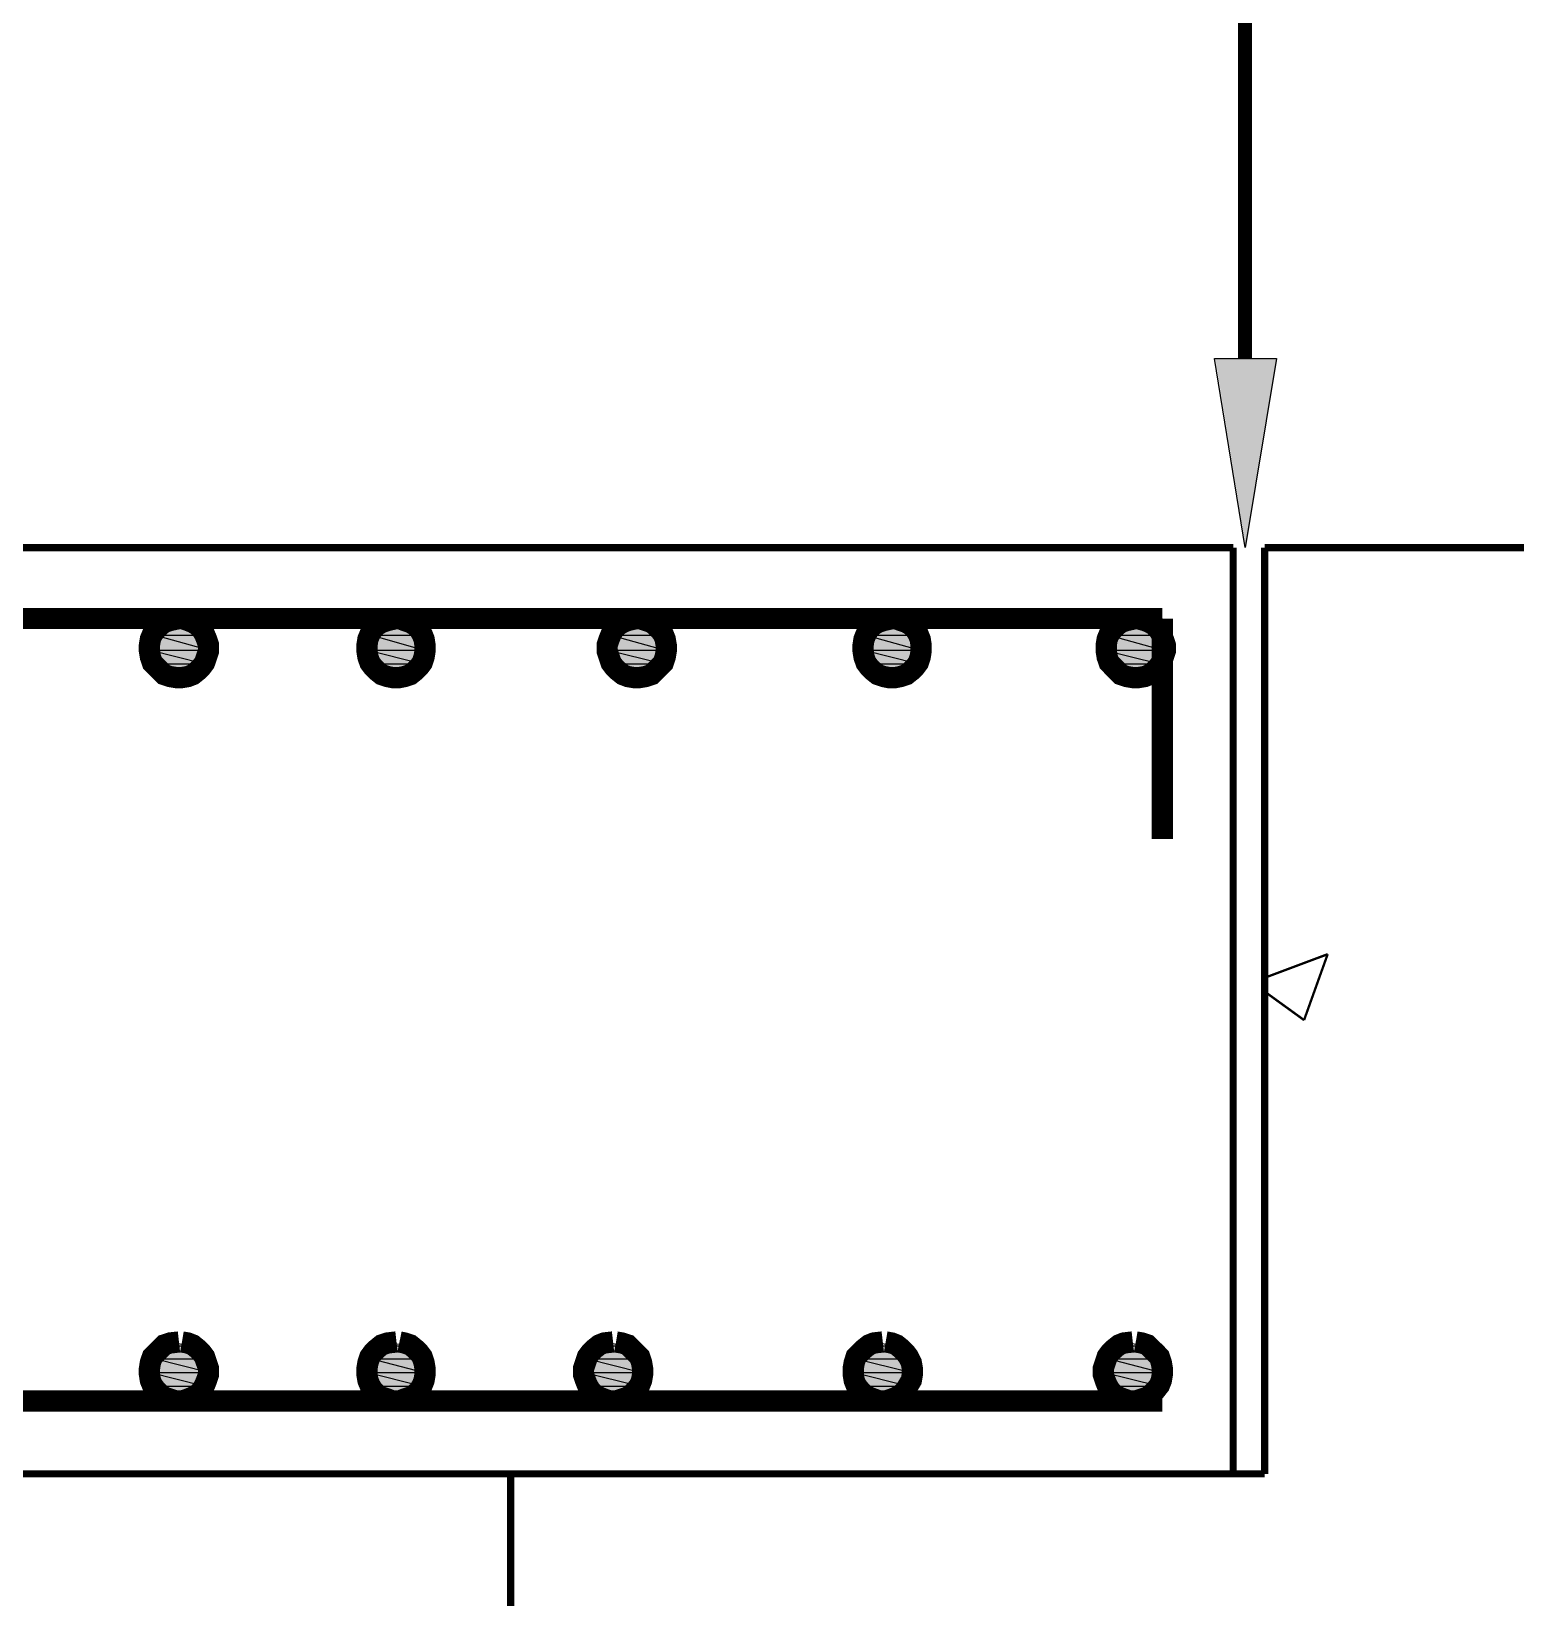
# Model space of a CAD drawing. Header units: millimetres. Extents: x 72 to 769, y 17 to 576.
# Drawn here: x 677.6 to 704.2, y 497.23 to 525.3 of the extents above; entities that cross this region are included whole.
import ezdxf

# ---------------------------------------------------------------- set-up
doc = ezdxf.new("R2010")
doc.units = ezdxf.units.MM
doc.layers.add('H', color=7, linetype='Continuous')
doc.layers.add('P', color=7, linetype='Continuous')

msp = doc.modelspace()

# ---------------------------------------------------------------- hatches: boundary and pattern name
at = {"layer": 'H', "linetype": 'Continuous'}
for points in [[(699.364, 516.026), (698.818, 519.412), (699.911, 519.412), (699.364, 516.026)], [(679.803, 514.456), (679.979, 514.668), (680.473, 514.668), (680.685, 514.456), (679.803, 514.456)], [(679.979, 514.668), (680.226, 514.756), (680.473, 514.668), (679.979, 514.668)], [(683.701, 514.456), (683.86, 514.668), (684.371, 514.668), (684.583, 514.456), (683.701, 514.456)], [(683.86, 514.668), (684.124, 514.756), (684.371, 514.668), (683.86, 514.668)], [(687.97, 514.456), (688.181, 514.668), (688.693, 514.668), (688.904, 514.456), (687.97, 514.456)], [(688.181, 514.668), (688.446, 514.756), (688.693, 514.668), (688.181, 514.668)], [(692.538, 514.456), (692.75, 514.668), (693.261, 514.668), (693.473, 514.456), (692.538, 514.456)], [(692.75, 514.668), (693.014, 514.756), (693.261, 514.668), (692.75, 514.668)], [(696.913, 514.456), (697.071, 514.668), (697.618, 514.668), (697.794, 514.456), (696.913, 514.456)], [(697.071, 514.668), (697.371, 514.756), (697.618, 514.668), (697.071, 514.668)], [(679.715, 514.209), (679.803, 514.456), (680.685, 514.456), (680.773, 514.209), (679.715, 514.209)], [(683.613, 514.209), (683.701, 514.456), (684.583, 514.456), (684.636, 514.209), (683.613, 514.209)], [(687.934, 514.209), (687.97, 514.456), (688.904, 514.456), (688.94, 514.209), (687.934, 514.209)], [(692.503, 514.209), (692.538, 514.456), (693.473, 514.456), (693.526, 514.209), (692.503, 514.209)], [(696.824, 514.209), (696.913, 514.456), (697.794, 514.456), (697.883, 514.209), (696.824, 514.209)], [(679.803, 513.962), (679.715, 514.209), (680.773, 514.209), (680.685, 513.962), (679.803, 513.962)], [(680.226, 513.697), (679.979, 513.786), (679.803, 513.962), (680.473, 513.786), (680.226, 513.697)], [(680.473, 513.786), (679.803, 513.962), (680.685, 513.962), (680.473, 513.786)], [(683.701, 513.962), (683.613, 514.209), (684.636, 514.209), (684.583, 513.962), (683.701, 513.962)], [(684.124, 513.697), (683.86, 513.786), (683.701, 513.962), (684.371, 513.786), (684.124, 513.697)], [(684.371, 513.786), (683.701, 513.962), (684.583, 513.962), (684.371, 513.786)], [(687.97, 513.962), (687.934, 514.209), (688.94, 514.209), (688.904, 513.962), (687.97, 513.962)], [(688.446, 513.697), (688.181, 513.786), (687.97, 513.962), (688.693, 513.786), (688.446, 513.697)], [(688.693, 513.786), (687.97, 513.962), (688.904, 513.962), (688.693, 513.786)], [(692.538, 513.962), (692.503, 514.209), (693.526, 514.209), (693.473, 513.962), (692.538, 513.962)], [(693.014, 513.697), (692.75, 513.786), (692.538, 513.962), (693.261, 513.786), (693.014, 513.697)], [(693.261, 513.786), (692.538, 513.962), (693.473, 513.962), (693.261, 513.786)], [(696.913, 513.962), (696.824, 514.209), (697.883, 514.209), (697.794, 513.962), (696.913, 513.962)], [(697.371, 513.697), (697.071, 513.786), (696.913, 513.962), (697.618, 513.786), (697.371, 513.697)], [(697.618, 513.786), (696.913, 513.962), (697.794, 513.962), (697.618, 513.786)], [(679.803, 501.509), (679.979, 501.721), (680.473, 501.721), (680.685, 501.509), (679.803, 501.509)], [(679.979, 501.721), (680.226, 501.756), (680.473, 501.721), (679.979, 501.721)], [(683.701, 501.509), (683.86, 501.721), (684.371, 501.721), (684.583, 501.509), (683.701, 501.509)], [(683.86, 501.721), (684.124, 501.756), (684.371, 501.721), (683.86, 501.721)], [(687.546, 501.509), (687.758, 501.721), (688.269, 501.721), (688.481, 501.509), (687.546, 501.509)], [(687.758, 501.721), (688.023, 501.756), (688.269, 501.721), (687.758, 501.721)], [(692.379, 501.509), (692.591, 501.721), (693.103, 501.721), (693.314, 501.509), (692.379, 501.509)], [(692.591, 501.721), (692.838, 501.756), (693.103, 501.721), (692.591, 501.721)], [(696.913, 501.509), (697.071, 501.721), (697.583, 501.721), (697.794, 501.509), (696.913, 501.509)], [(697.071, 501.721), (697.336, 501.756), (697.583, 501.721), (697.071, 501.721)], [(679.715, 501.262), (679.803, 501.509), (680.685, 501.509), (680.773, 501.262), (679.715, 501.262)], [(683.613, 501.262), (683.701, 501.509), (684.583, 501.509), (684.636, 501.262), (683.613, 501.262)], [(687.511, 501.262), (687.546, 501.509), (688.481, 501.509), (688.516, 501.262), (687.511, 501.262)], [(692.326, 501.262), (692.379, 501.509), (693.314, 501.509), (693.349, 501.262), (692.326, 501.262)], [(696.824, 501.262), (696.913, 501.509), (697.794, 501.509), (697.83, 501.262), (696.824, 501.262)], [(679.803, 500.997), (679.715, 501.262), (680.773, 501.262), (680.685, 500.997), (679.803, 500.997)], [(683.701, 500.997), (683.613, 501.262), (684.636, 501.262), (684.583, 500.997), (683.701, 500.997)], [(687.546, 500.997), (687.511, 501.262), (688.516, 501.262), (688.481, 500.997), (687.546, 500.997)], [(692.379, 500.997), (692.326, 501.262), (693.349, 501.262), (693.314, 500.997), (692.379, 500.997)], [(696.913, 500.997), (696.824, 501.262), (697.83, 501.262), (697.794, 500.997), (696.913, 500.997)], [(680.226, 500.75), (679.979, 500.786), (679.803, 500.997), (680.473, 500.786), (680.226, 500.75)], [(680.473, 500.786), (679.803, 500.997), (680.685, 500.997), (680.473, 500.786)], [(684.124, 500.75), (683.86, 500.786), (683.701, 500.997), (684.371, 500.786), (684.124, 500.75)], [(684.371, 500.786), (683.701, 500.997), (684.583, 500.997), (684.371, 500.786)], [(688.023, 500.75), (687.758, 500.786), (687.546, 500.997), (688.269, 500.786), (688.023, 500.75)], [(688.269, 500.786), (687.546, 500.997), (688.481, 500.997), (688.269, 500.786)], [(692.838, 500.75), (692.591, 500.786), (692.379, 500.997), (693.103, 500.786), (692.838, 500.75)], [(693.103, 500.786), (692.379, 500.997), (693.314, 500.997), (693.103, 500.786)], [(697.336, 500.75), (697.071, 500.786), (696.913, 500.997), (697.583, 500.786), (697.336, 500.75)], [(697.583, 500.786), (696.913, 500.997), (697.794, 500.997), (697.583, 500.786)]]:
    msp.add_hatch(color=256, dxfattribs=at).paths.add_polyline_path(points)

# ---------------------------------------------------------------- linework, layer by layer
at = {"layer": 'P'}
for points, const_width in [([(699.347, 519.43), (699.347, 533.612), (694.567, 533.612)], 0.254), ([(476.127, 516.043), (699.135, 516.043)], 0.127), ([(699.135, 516.043), (699.135, 499.445)], 0.127), ([(699.699, 516.043), (733.813, 516.043)], 0.127), ([(699.699, 516.043), (699.699, 499.445)], 0.127), ([(477.432, 514.773), (697.865, 514.773)], 0.381), ([(680.244, 514.773), (680.085, 514.738), (679.979, 514.703), (679.909, 514.65), (679.838, 514.579), (679.768, 514.491), (679.732, 514.403), (679.715, 514.297), (679.715, 514.191), (679.732, 514.085), (679.768, 513.98), (679.838, 513.909), (679.909, 513.838), (679.979, 513.768), (680.085, 513.733), (680.191, 513.715), (680.297, 513.715), (680.403, 513.733), (680.491, 513.768), (680.579, 513.838), (680.649, 513.909), (680.702, 513.98), (680.738, 514.085), (680.773, 514.191), (680.773, 514.297), (680.738, 514.403), (680.702, 514.491), (680.649, 514.579), (680.579, 514.65), (680.491, 514.703), (680.403, 514.738), (680.297, 514.773)], 0.381), ([(684.142, 514.773), (683.983, 514.738), (683.877, 514.703), (683.789, 514.65), (683.719, 514.579), (683.666, 514.491), (683.63, 514.403), (683.613, 514.297), (683.613, 514.191), (683.63, 514.085), (683.666, 513.98), (683.719, 513.909), (683.789, 513.838), (683.877, 513.768), (683.983, 513.733), (684.071, 513.715), (684.195, 513.715), (684.283, 513.733), (684.389, 513.768), (684.477, 513.838), (684.548, 513.909), (684.601, 513.98), (684.636, 514.085), (684.653, 514.191), (684.653, 514.297), (684.636, 514.403), (684.601, 514.491), (684.548, 514.579), (684.477, 514.65), (684.389, 514.703), (684.283, 514.738), (684.195, 514.773)], 0.381), ([(688.446, 514.773), (688.287, 514.738), (688.199, 514.703), (688.111, 514.65), (688.04, 514.579), (687.987, 514.491), (687.952, 514.403), (687.917, 514.297), (687.917, 514.191), (687.952, 514.085), (687.987, 513.98), (688.04, 513.909), (688.111, 513.838), (688.199, 513.768), (688.287, 513.733), (688.393, 513.715), (688.499, 513.715), (688.605, 513.733), (688.71, 513.768), (688.781, 513.838), (688.852, 513.909), (688.922, 513.98), (688.957, 514.085), (688.975, 514.191), (688.975, 514.297), (688.957, 514.403), (688.922, 514.491), (688.852, 514.579), (688.781, 514.65), (688.71, 514.703), (688.605, 514.738), (688.499, 514.773)], 0.381), ([(693.032, 514.773), (692.873, 514.738), (692.767, 514.703), (692.679, 514.65), (692.609, 514.579), (692.556, 514.491), (692.52, 514.403), (692.503, 514.297), (692.503, 514.191), (692.52, 514.085), (692.556, 513.98), (692.609, 513.909), (692.679, 513.838), (692.767, 513.768), (692.873, 513.733), (692.961, 513.715), (693.085, 513.715), (693.173, 513.733), (693.279, 513.768), (693.367, 513.838), (693.438, 513.909), (693.491, 513.98), (693.526, 514.085), (693.543, 514.191), (693.543, 514.297), (693.526, 514.403), (693.491, 514.491), (693.438, 514.579), (693.367, 514.65), (693.279, 514.703), (693.173, 514.738), (693.085, 514.773)], 0.381), ([(697.389, 514.773), (697.23, 514.738), (697.124, 514.703), (697.054, 514.65), (696.983, 514.579), (696.913, 514.491), (696.877, 514.403), (696.86, 514.297), (696.86, 514.191), (696.877, 514.085), (696.913, 513.98), (696.983, 513.909), (697.054, 513.838), (697.124, 513.768), (697.23, 513.733), (697.336, 513.715), (697.442, 513.715), (697.548, 513.733), (697.636, 513.768), (697.724, 513.838), (697.794, 513.909), (697.847, 513.98), (697.883, 514.085), (697.918, 514.191), (697.918, 514.297), (697.883, 514.403), (697.847, 514.491), (697.794, 514.579), (697.724, 514.65), (697.636, 514.703), (697.548, 514.738), (697.442, 514.773)], 0.381), ([(697.865, 514.773), (697.865, 510.822)], 0.381), ([(699.699, 508.335), (700.828, 508.758)], 0.042), ([(700.405, 507.577), (700.828, 508.758)], 0.042), ([(699.699, 508.088), (700.405, 507.577)], 0.042), ([(680.244, 501.809), (680.085, 501.791), (679.979, 501.756), (679.909, 501.685), (679.838, 501.615), (679.768, 501.544), (679.732, 501.438), (679.715, 501.333), (679.715, 501.227), (679.732, 501.121), (679.768, 501.033), (679.838, 500.944), (679.909, 500.874), (679.979, 500.821), (680.085, 500.786), (680.191, 500.75), (680.297, 500.75), (680.403, 500.786), (680.491, 500.821), (680.579, 500.874), (680.649, 500.944), (680.702, 501.033), (680.738, 501.121), (680.773, 501.227), (680.773, 501.333), (680.738, 501.438), (680.702, 501.544), (680.649, 501.615), (680.579, 501.685), (680.491, 501.756), (680.403, 501.791), (680.297, 501.809)], 0.381), ([(684.142, 501.809), (683.983, 501.791), (683.877, 501.756), (683.789, 501.685), (683.719, 501.615), (683.666, 501.544), (683.63, 501.438), (683.613, 501.333), (683.613, 501.227), (683.63, 501.121), (683.666, 501.033), (683.719, 500.944), (683.789, 500.874), (683.877, 500.821), (683.983, 500.786), (684.071, 500.75), (684.195, 500.75), (684.283, 500.786), (684.389, 500.821), (684.477, 500.874), (684.548, 500.944), (684.601, 501.033), (684.636, 501.121), (684.653, 501.227), (684.653, 501.333), (684.636, 501.438), (684.601, 501.544), (684.548, 501.615), (684.477, 501.685), (684.389, 501.756), (684.283, 501.791), (684.195, 501.809)], 0.381), ([(688.023, 501.809), (687.864, 501.791), (687.776, 501.756), (687.687, 501.685), (687.617, 501.615), (687.564, 501.544), (687.529, 501.438), (687.493, 501.333), (687.493, 501.227), (687.529, 501.121), (687.564, 501.033), (687.617, 500.944), (687.687, 500.874), (687.776, 500.821), (687.864, 500.786), (687.97, 500.75), (688.075, 500.75), (688.181, 500.786), (688.287, 500.821), (688.358, 500.874), (688.428, 500.944), (688.499, 501.033), (688.534, 501.121), (688.552, 501.227), (688.552, 501.333), (688.534, 501.438), (688.499, 501.544), (688.428, 501.615), (688.358, 501.685), (688.287, 501.756), (688.181, 501.791), (688.075, 501.809)], 0.381), ([(692.856, 501.809), (692.697, 501.791), (692.609, 501.756), (692.52, 501.685), (692.45, 501.615), (692.379, 501.544), (692.344, 501.438), (692.326, 501.333), (692.326, 501.227), (692.344, 501.121), (692.379, 501.033), (692.45, 500.944), (692.52, 500.874), (692.609, 500.821), (692.697, 500.786), (692.803, 500.75), (692.908, 500.75), (693.014, 500.786), (693.103, 500.821), (693.191, 500.874), (693.261, 500.944), (693.314, 501.033), (693.367, 501.121), (693.385, 501.227), (693.385, 501.333), (693.367, 501.438), (693.314, 501.544), (693.261, 501.615), (693.191, 501.685), (693.103, 501.756), (693.014, 501.791), (692.908, 501.809)], 0.381), ([(697.336, 501.809), (697.177, 501.791), (697.089, 501.756), (697.001, 501.685), (696.93, 501.615), (696.877, 501.544), (696.842, 501.438), (696.807, 501.333), (696.807, 501.227), (696.842, 501.121), (696.877, 501.033), (696.93, 500.944), (697.001, 500.874), (697.089, 500.821), (697.177, 500.786), (697.283, 500.75), (697.389, 500.75), (697.495, 500.786), (697.6, 500.821), (697.671, 500.874), (697.742, 500.944), (697.812, 501.033), (697.847, 501.121), (697.865, 501.227), (697.865, 501.333), (697.847, 501.438), (697.812, 501.544), (697.742, 501.615), (697.671, 501.685), (697.6, 501.756), (697.495, 501.791), (697.389, 501.809)], 0.381), ([(477.432, 500.75), (697.865, 500.75)], 0.381), ([(475.615, 499.445), (699.1, 499.445)], 0.127), ([(686.188, 491.649), (686.188, 499.445), (699.699, 499.445)], 0.127)]:
    msp.add_lwpolyline(points, dxfattribs=dict(at, const_width=const_width))
for points in [[(699.347, 516.043), (698.8, 519.43)], [(698.8, 519.43), (699.911, 519.43)], [(699.911, 519.43), (699.347, 516.043)], [(679.962, 514.685), (679.803, 514.473)], [(680.226, 514.773), (679.962, 514.685)], [(679.962, 514.685), (680.473, 514.685)], [(680.685, 514.473), (679.962, 514.685)], [(680.685, 514.473), (679.962, 514.685)], [(679.962, 514.685), (680.473, 514.685)], [(680.473, 514.685), (680.226, 514.773)], [(680.473, 514.685), (680.685, 514.473)], [(683.86, 514.685), (683.683, 514.473)], [(684.107, 514.773), (683.86, 514.685)], [(683.86, 514.685), (684.371, 514.685)], [(684.583, 514.473), (683.86, 514.685)], [(684.583, 514.473), (683.86, 514.685)], [(683.86, 514.685), (684.371, 514.685)], [(684.371, 514.685), (684.107, 514.773)], [(684.371, 514.685), (684.583, 514.473)], [(688.181, 514.685), (687.97, 514.473)], [(688.428, 514.773), (688.181, 514.685)], [(688.181, 514.685), (688.693, 514.685)], [(688.904, 514.473), (688.181, 514.685)], [(688.904, 514.473), (688.181, 514.685)], [(688.181, 514.685), (688.693, 514.685)], [(688.693, 514.685), (688.428, 514.773)], [(688.693, 514.685), (688.904, 514.473)], [(692.75, 514.685), (692.538, 514.473)], [(692.997, 514.773), (692.75, 514.685)], [(692.75, 514.685), (693.261, 514.685)], [(693.473, 514.473), (692.75, 514.685)], [(693.473, 514.473), (692.75, 514.685)], [(692.75, 514.685), (693.261, 514.685)], [(693.261, 514.685), (692.997, 514.773)], [(693.261, 514.685), (693.473, 514.473)], [(697.071, 514.685), (696.895, 514.473)], [(697.371, 514.773), (697.071, 514.685)], [(697.071, 514.685), (697.618, 514.685)], [(697.794, 514.473), (697.071, 514.685)], [(697.794, 514.473), (697.071, 514.685)], [(697.071, 514.685), (697.618, 514.685)], [(697.618, 514.685), (697.371, 514.773)], [(697.618, 514.685), (697.794, 514.473)], [(679.803, 514.473), (679.715, 514.209)], [(679.803, 514.473), (680.685, 514.473)], [(680.773, 514.209), (679.803, 514.473)], [(680.773, 514.209), (679.803, 514.473)], [(679.803, 514.473), (680.685, 514.473)], [(680.685, 514.473), (680.773, 514.209)], [(683.683, 514.473), (683.613, 514.209)], [(683.683, 514.473), (684.583, 514.473)], [(684.618, 514.209), (683.683, 514.473)], [(684.618, 514.209), (683.683, 514.473)], [(683.683, 514.473), (684.583, 514.473)], [(684.583, 514.473), (684.618, 514.209)], [(687.97, 514.473), (687.917, 514.209)], [(687.97, 514.473), (688.904, 514.473)], [(688.94, 514.209), (687.97, 514.473)], [(688.94, 514.209), (687.97, 514.473)], [(687.97, 514.473), (688.904, 514.473)], [(688.904, 514.473), (688.94, 514.209)], [(692.538, 514.473), (692.503, 514.209)], [(692.538, 514.473), (693.473, 514.473)], [(693.508, 514.209), (692.538, 514.473)], [(693.508, 514.209), (692.538, 514.473)], [(692.538, 514.473), (693.473, 514.473)], [(693.473, 514.473), (693.508, 514.209)], [(696.895, 514.473), (696.807, 514.209)], [(696.895, 514.473), (697.794, 514.473)], [(697.865, 514.209), (696.895, 514.473)], [(697.865, 514.209), (696.895, 514.473)], [(696.895, 514.473), (697.794, 514.473)], [(697.794, 514.473), (697.865, 514.209)], [(679.715, 514.209), (680.773, 514.209)], [(680.685, 513.962), (679.715, 514.209)], [(679.715, 514.209), (679.803, 513.962)], [(680.685, 513.962), (679.715, 514.209)], [(679.715, 514.209), (680.773, 514.209)], [(679.803, 513.962), (680.685, 513.962)], [(679.803, 513.962), (679.962, 513.786)], [(680.473, 513.786), (679.803, 513.962)], [(679.803, 513.962), (680.685, 513.962)], [(680.473, 513.786), (679.803, 513.962)], [(680.685, 513.962), (680.473, 513.786)], [(680.773, 514.209), (680.685, 513.962)], [(683.613, 514.209), (684.618, 514.209)], [(684.583, 513.962), (683.613, 514.209)], [(683.613, 514.209), (683.683, 513.962)], [(684.583, 513.962), (683.613, 514.209)], [(683.613, 514.209), (684.618, 514.209)], [(683.683, 513.962), (684.583, 513.962)], [(683.683, 513.962), (683.86, 513.786)], [(684.371, 513.786), (683.683, 513.962)], [(683.683, 513.962), (684.583, 513.962)], [(684.371, 513.786), (683.683, 513.962)], [(684.583, 513.962), (684.371, 513.786)], [(684.618, 514.209), (684.583, 513.962)], [(687.917, 514.209), (688.94, 514.209)], [(688.904, 513.962), (687.917, 514.209)], [(687.917, 514.209), (687.97, 513.962)], [(688.904, 513.962), (687.917, 514.209)], [(687.917, 514.209), (688.94, 514.209)], [(687.97, 513.962), (688.904, 513.962)], [(687.97, 513.962), (688.181, 513.786)], [(688.693, 513.786), (687.97, 513.962)], [(687.97, 513.962), (688.904, 513.962)], [(688.693, 513.786), (687.97, 513.962)], [(688.904, 513.962), (688.693, 513.786)], [(688.94, 514.209), (688.904, 513.962)], [(692.503, 514.209), (693.508, 514.209)], [(693.473, 513.962), (692.503, 514.209)], [(692.503, 514.209), (692.538, 513.962)], [(693.473, 513.962), (692.503, 514.209)], [(692.503, 514.209), (693.508, 514.209)], [(692.538, 513.962), (693.473, 513.962)], [(692.538, 513.962), (692.75, 513.786)], [(693.261, 513.786), (692.538, 513.962)], [(692.538, 513.962), (693.473, 513.962)], [(693.261, 513.786), (692.538, 513.962)], [(693.473, 513.962), (693.261, 513.786)], [(693.508, 514.209), (693.473, 513.962)], [(696.807, 514.209), (697.865, 514.209)], [(697.794, 513.962), (696.807, 514.209)], [(696.807, 514.209), (696.895, 513.962)], [(697.794, 513.962), (696.807, 514.209)], [(696.807, 514.209), (697.865, 514.209)], [(696.895, 513.962), (697.794, 513.962)], [(696.895, 513.962), (697.071, 513.786)], [(697.618, 513.786), (696.895, 513.962)], [(696.895, 513.962), (697.794, 513.962)], [(697.618, 513.786), (696.895, 513.962)], [(697.794, 513.962), (697.618, 513.786)], [(697.865, 514.209), (697.794, 513.962)], [(679.962, 513.786), (680.473, 513.786)], [(679.962, 513.786), (680.473, 513.786)], [(680.226, 513.715), (679.962, 513.786)], [(680.473, 513.786), (680.226, 513.715)], [(683.86, 513.786), (684.371, 513.786)], [(683.86, 513.786), (684.371, 513.786)], [(684.107, 513.715), (683.86, 513.786)], [(684.371, 513.786), (684.107, 513.715)], [(688.181, 513.786), (688.693, 513.786)], [(688.181, 513.786), (688.693, 513.786)], [(688.428, 513.715), (688.181, 513.786)], [(688.693, 513.786), (688.428, 513.715)], [(692.75, 513.786), (693.261, 513.786)], [(692.75, 513.786), (693.261, 513.786)], [(692.997, 513.715), (692.75, 513.786)], [(693.261, 513.786), (692.997, 513.715)], [(697.071, 513.786), (697.618, 513.786)], [(697.071, 513.786), (697.618, 513.786)], [(697.371, 513.715), (697.071, 513.786)], [(697.618, 513.786), (697.371, 513.715)], [(679.962, 501.738), (679.803, 501.509)], [(680.226, 501.773), (679.962, 501.738)], [(679.962, 501.738), (680.473, 501.738)], [(680.685, 501.509), (679.962, 501.738)], [(680.685, 501.509), (679.962, 501.738)], [(679.962, 501.738), (680.473, 501.738)], [(680.473, 501.738), (680.226, 501.773)], [(680.473, 501.738), (680.685, 501.509)], [(683.86, 501.738), (683.683, 501.509)], [(684.107, 501.773), (683.86, 501.738)], [(683.86, 501.738), (684.371, 501.738)], [(684.583, 501.509), (683.86, 501.738)], [(684.583, 501.509), (683.86, 501.738)], [(683.86, 501.738), (684.371, 501.738)], [(684.371, 501.738), (684.107, 501.773)], [(684.371, 501.738), (684.583, 501.509)], [(687.758, 501.738), (687.546, 501.509)], [(688.005, 501.773), (687.758, 501.738)], [(687.758, 501.738), (688.269, 501.738)], [(688.481, 501.509), (687.758, 501.738)], [(688.481, 501.509), (687.758, 501.738)], [(687.758, 501.738), (688.269, 501.738)], [(688.269, 501.738), (688.005, 501.773)], [(688.269, 501.738), (688.481, 501.509)], [(692.573, 501.738), (692.362, 501.509)], [(692.838, 501.773), (692.573, 501.738)], [(692.573, 501.738), (693.085, 501.738)], [(693.297, 501.509), (692.573, 501.738)], [(693.297, 501.509), (692.573, 501.738)], [(692.573, 501.738), (693.085, 501.738)], [(693.085, 501.738), (692.838, 501.773)], [(693.085, 501.738), (693.297, 501.509)], [(697.071, 501.738), (696.895, 501.509)], [(697.318, 501.773), (697.071, 501.738)], [(697.071, 501.738), (697.583, 501.738)], [(697.794, 501.509), (697.071, 501.738)], [(697.794, 501.509), (697.071, 501.738)], [(697.071, 501.738), (697.583, 501.738)], [(697.583, 501.738), (697.318, 501.773)], [(697.583, 501.738), (697.794, 501.509)], [(679.803, 501.509), (679.715, 501.262)], [(679.803, 501.509), (680.685, 501.509)], [(680.773, 501.262), (679.803, 501.509)], [(680.773, 501.262), (679.803, 501.509)], [(679.803, 501.509), (680.685, 501.509)], [(680.685, 501.509), (680.773, 501.262)], [(683.683, 501.509), (683.613, 501.262)], [(683.683, 501.509), (684.583, 501.509)], [(684.618, 501.262), (683.683, 501.509)], [(684.618, 501.262), (683.683, 501.509)], [(683.683, 501.509), (684.583, 501.509)], [(684.583, 501.509), (684.618, 501.262)], [(687.546, 501.509), (687.493, 501.262)], [(687.546, 501.509), (688.481, 501.509)], [(688.516, 501.262), (687.546, 501.509)], [(688.516, 501.262), (687.546, 501.509)], [(687.546, 501.509), (688.481, 501.509)], [(688.481, 501.509), (688.516, 501.262)], [(692.362, 501.509), (692.326, 501.262)], [(692.362, 501.509), (693.297, 501.509)], [(693.349, 501.262), (692.362, 501.509)], [(693.349, 501.262), (692.362, 501.509)], [(692.362, 501.509), (693.297, 501.509)], [(693.297, 501.509), (693.349, 501.262)], [(696.895, 501.509), (696.807, 501.262)], [(696.895, 501.509), (697.794, 501.509)], [(697.83, 501.262), (696.895, 501.509)], [(697.83, 501.262), (696.895, 501.509)], [(696.895, 501.509), (697.794, 501.509)], [(697.794, 501.509), (697.83, 501.262)], [(679.715, 501.262), (680.773, 501.262)], [(680.685, 501.015), (679.715, 501.262)], [(679.715, 501.262), (679.803, 501.015)], [(680.685, 501.015), (679.715, 501.262)], [(679.715, 501.262), (680.773, 501.262)], [(680.773, 501.262), (680.685, 501.015)], [(683.613, 501.262), (684.618, 501.262)], [(684.583, 501.015), (683.613, 501.262)], [(683.613, 501.262), (683.683, 501.015)], [(684.583, 501.015), (683.613, 501.262)], [(683.613, 501.262), (684.618, 501.262)], [(684.618, 501.262), (684.583, 501.015)], [(687.493, 501.262), (688.516, 501.262)], [(688.481, 501.015), (687.493, 501.262)], [(687.493, 501.262), (687.546, 501.015)], [(688.481, 501.015), (687.493, 501.262)], [(687.493, 501.262), (688.516, 501.262)], [(688.516, 501.262), (688.481, 501.015)], [(692.326, 501.262), (693.349, 501.262)], [(693.297, 501.015), (692.326, 501.262)], [(692.326, 501.262), (692.362, 501.015)], [(693.297, 501.015), (692.326, 501.262)], [(692.326, 501.262), (693.349, 501.262)], [(693.349, 501.262), (693.297, 501.015)], [(696.807, 501.262), (697.83, 501.262)], [(697.794, 501.015), (696.807, 501.262)], [(696.807, 501.262), (696.895, 501.015)], [(697.794, 501.015), (696.807, 501.262)], [(696.807, 501.262), (697.83, 501.262)], [(697.83, 501.262), (697.794, 501.015)], [(679.803, 501.015), (680.685, 501.015)], [(679.803, 501.015), (679.962, 500.803)], [(680.473, 500.803), (679.803, 501.015)], [(679.803, 501.015), (680.685, 501.015)], [(680.473, 500.803), (679.803, 501.015)], [(679.962, 500.803), (680.473, 500.803)], [(679.962, 500.803), (680.473, 500.803)], [(680.226, 500.75), (679.962, 500.803)], [(680.473, 500.803), (680.226, 500.75)], [(680.685, 501.015), (680.473, 500.803)], [(683.683, 501.015), (684.583, 501.015)], [(683.683, 501.015), (683.86, 500.803)], [(684.371, 500.803), (683.683, 501.015)], [(683.683, 501.015), (684.583, 501.015)], [(684.371, 500.803), (683.683, 501.015)], [(683.86, 500.803), (684.371, 500.803)], [(683.86, 500.803), (684.371, 500.803)], [(684.107, 500.75), (683.86, 500.803)], [(684.371, 500.803), (684.107, 500.75)], [(684.583, 501.015), (684.371, 500.803)], [(687.546, 501.015), (688.481, 501.015)], [(687.546, 501.015), (687.758, 500.803)], [(688.269, 500.803), (687.546, 501.015)], [(687.546, 501.015), (688.481, 501.015)], [(688.269, 500.803), (687.546, 501.015)], [(687.758, 500.803), (688.269, 500.803)], [(687.758, 500.803), (688.269, 500.803)], [(688.005, 500.75), (687.758, 500.803)], [(688.269, 500.803), (688.005, 500.75)], [(688.481, 501.015), (688.269, 500.803)], [(692.362, 501.015), (693.297, 501.015)], [(692.362, 501.015), (692.573, 500.803)], [(693.085, 500.803), (692.362, 501.015)], [(692.362, 501.015), (693.297, 501.015)], [(693.085, 500.803), (692.362, 501.015)], [(692.573, 500.803), (693.085, 500.803)], [(692.573, 500.803), (693.085, 500.803)], [(692.838, 500.75), (692.573, 500.803)], [(693.085, 500.803), (692.838, 500.75)], [(693.297, 501.015), (693.085, 500.803)], [(696.895, 501.015), (697.794, 501.015)], [(696.895, 501.015), (697.071, 500.803)], [(697.583, 500.803), (696.895, 501.015)], [(696.895, 501.015), (697.794, 501.015)], [(697.583, 500.803), (696.895, 501.015)], [(697.071, 500.803), (697.583, 500.803)], [(697.071, 500.803), (697.583, 500.803)], [(697.318, 500.75), (697.071, 500.803)], [(697.583, 500.803), (697.318, 500.75)], [(697.794, 501.015), (697.583, 500.803)]]:
    msp.add_lwpolyline(points, dxfattribs=at)

doc.saveas('drawing.dxf')
